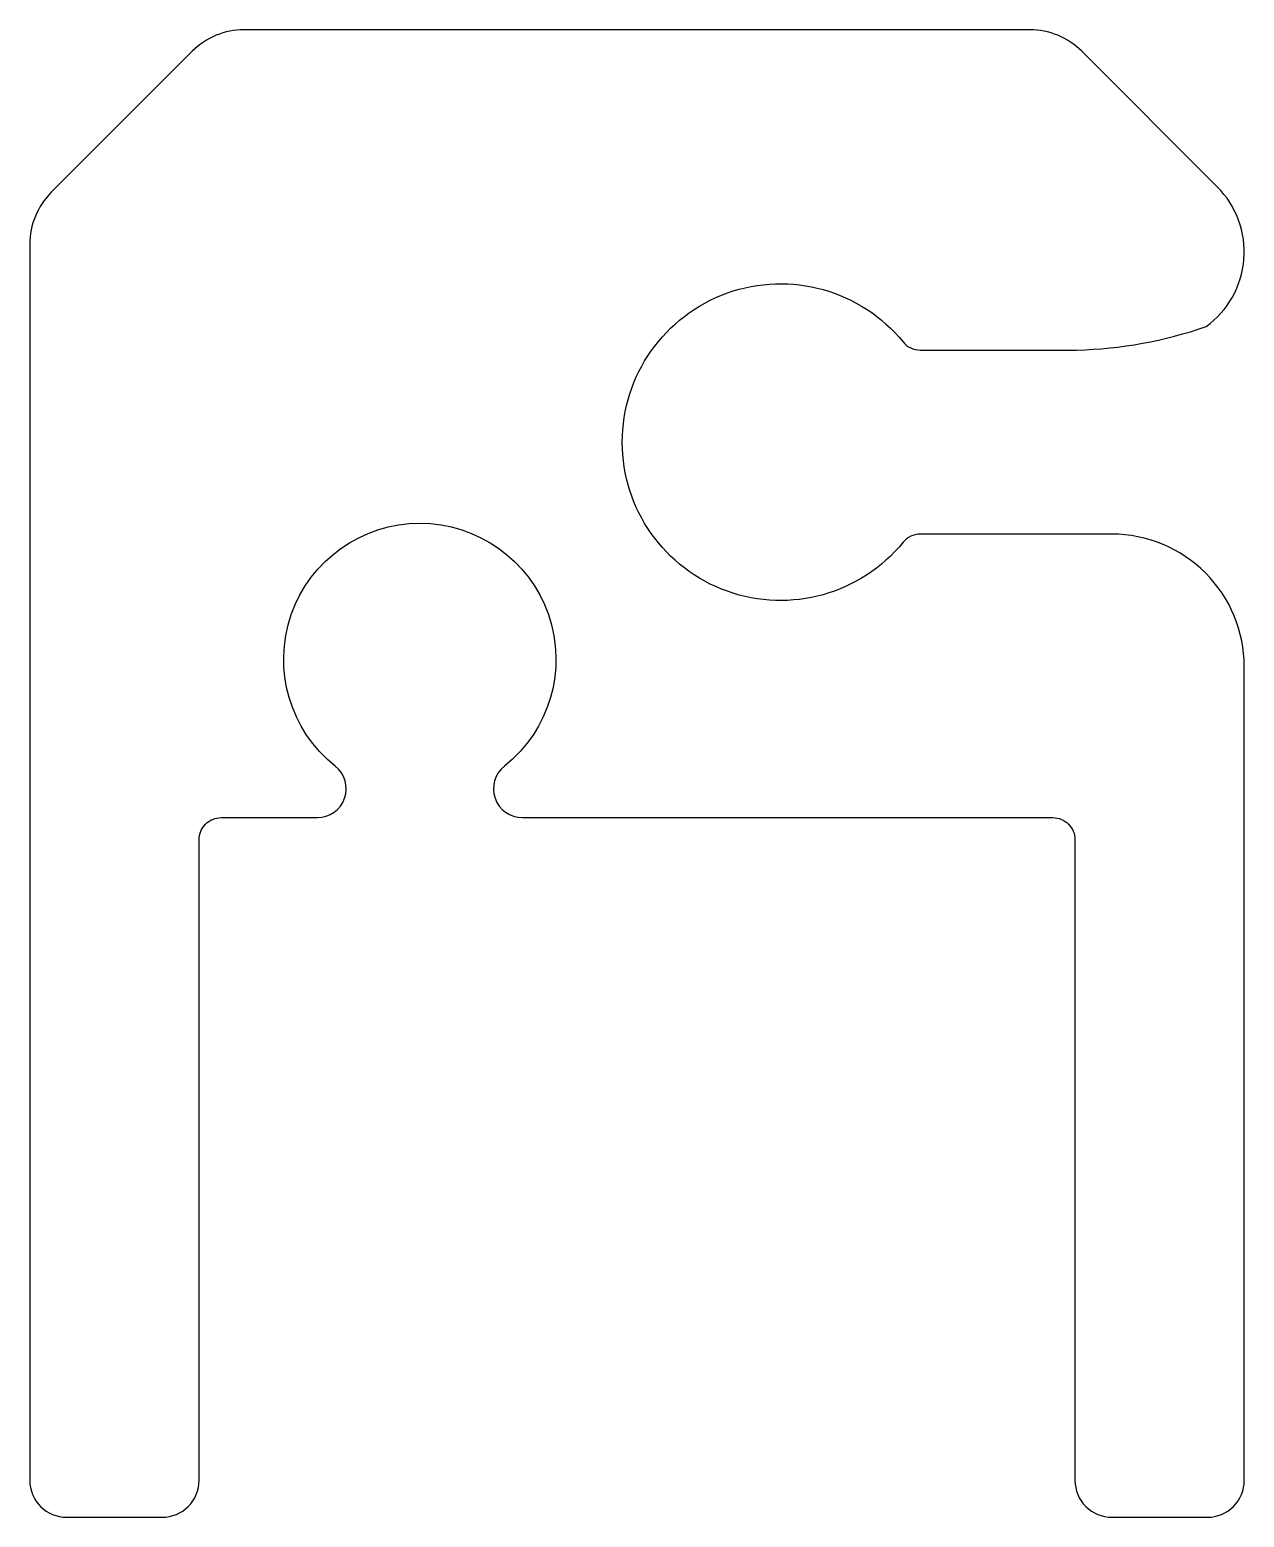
# Model space of a CAD drawing. Extents: x 173.3 to 189.8, y 223.4 to 243.6.
import ezdxf

# ---------------------------------------------------------------- set-up
doc = ezdxf.new("R2010")
doc.units = 0
doc.layers.get('0').update_dxf_attribs({"linetype": 'CONTINUOUS'})

msp = doc.modelspace()

# ---------------------------------------------------------------- linework, layer by layer
msp.add_lwpolyline([(179.785, 233.583, 0.710768), (180.029, 232.884), (187.237, 232.884, -0.414214), (187.537, 232.584), (187.537, 223.884, 0.414214), (188.037, 223.384), (189.337, 223.384, 0.414214), (189.837, 223.884), (189.837, 234.934, 0.414214), (188.037, 236.734), (185.434, 236.734, 0.225148), (185.202, 236.623, -2.804753), (185.202, 239.344, 0.225148), (185.434, 239.234), (187.561, 239.234, 0.077233), (189.319, 239.553, 0.461593), (189.47, 241.45), (187.629, 243.291, 0.198912), (186.922, 243.584), (176.251, 243.584, 0.198912), (175.544, 243.291), (173.629, 241.376, 0.198912), (173.337, 240.669), (173.337, 223.884, 0.414214), (173.837, 223.384), (175.137, 223.384, 0.414214), (175.637, 223.884), (175.637, 232.584, -0.414214), (175.937, 232.884), (177.244, 232.884, 0.710768), (177.488, 233.583, -2.872905)], format="xyb", close=True)

doc.saveas('drawing.dxf')
